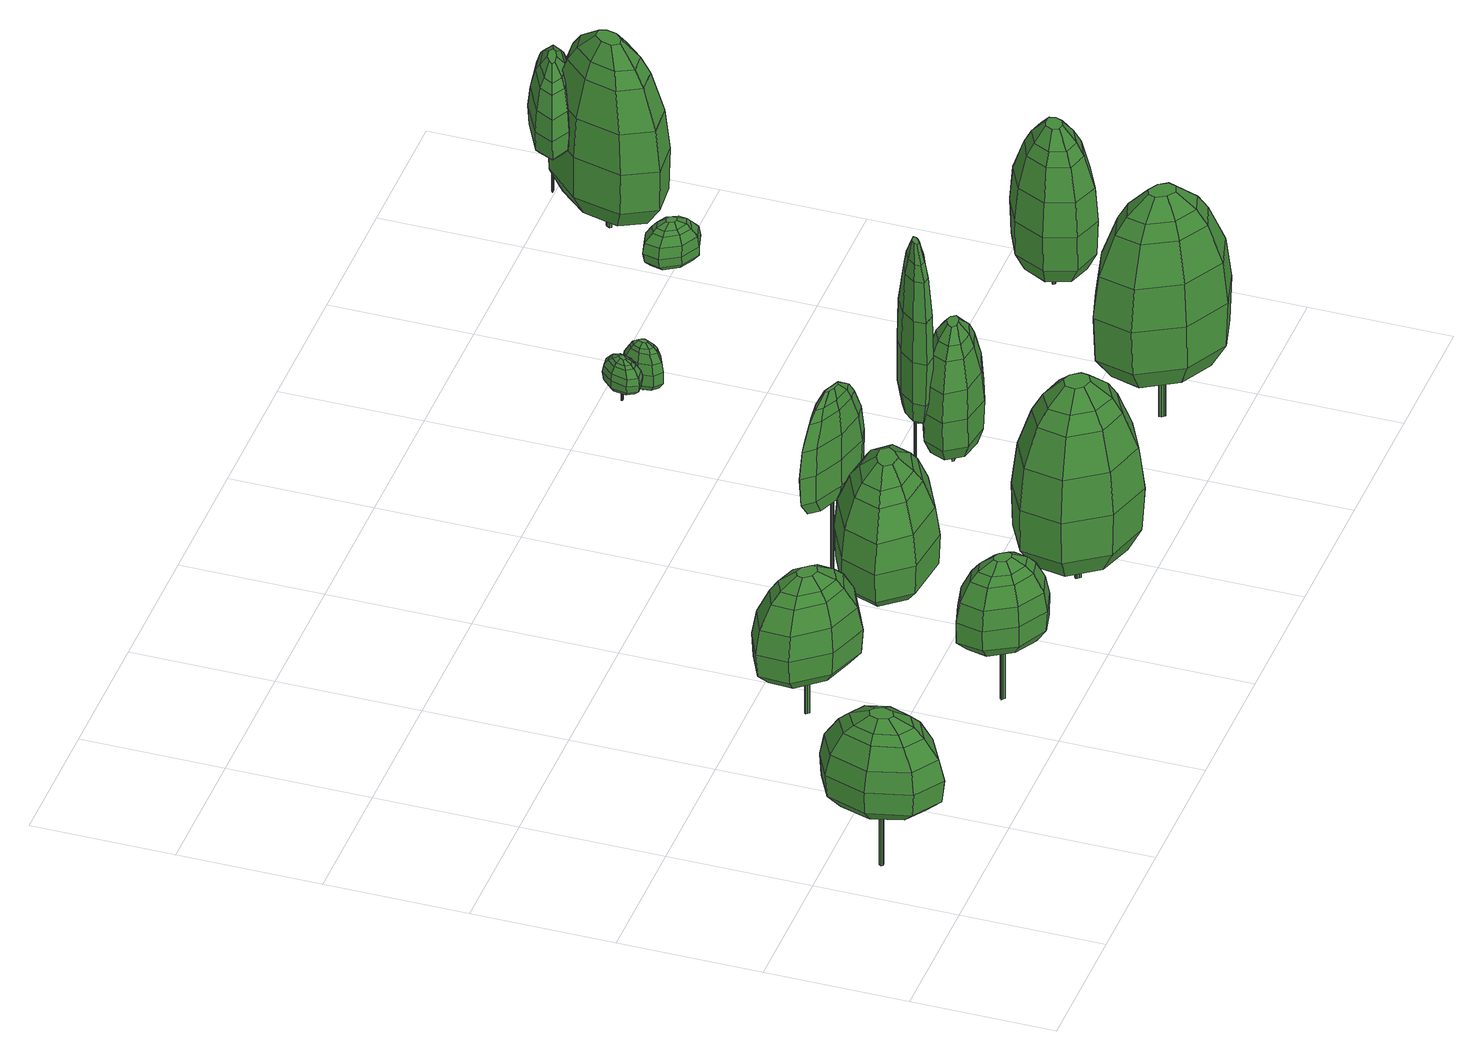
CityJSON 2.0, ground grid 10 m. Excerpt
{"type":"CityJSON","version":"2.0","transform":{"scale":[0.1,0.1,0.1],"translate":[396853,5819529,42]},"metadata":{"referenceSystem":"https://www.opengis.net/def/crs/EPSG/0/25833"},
"CityObjects":{
"tree1":{"type":"SolitaryVegetationObject","attributes":{"h_crown":7.66,"h_trunk":4.45,"X":396856.66,"Y":5819535.53,"Z":42.44,"height":12.11,"crownDiameter":7.37},"geometry":[{"type":"MultiSurface","lod":"2","boundaries":[[[0,1,2,3]],[[1,4,5,2]],[[6,7,8,9]],[[10,11,6,12]],[[13,14,4,1]],[[15,16,17,18]],[[19,18,10,20]],[[16,21,22,17]],[[23,24,16,15]],[[25,13,1,0]],[[14,9,26,4]],[[27,19,20,28]],[[29,30,31,32]],[[8,33,29,34]],[[35,36,37,38]],[[36,39,40,37]],[[38,37,41,42]],[[43,44,39,36]],[[45,46,47,48]],[[11,49,7,6]],[[49,38,42,7]],[[50,51,43,52]],[[7,42,33,8]],[[33,53,30,29]],[[12,6,9,14]],[[4,26,54,5]],[[44,48,27,39]],[[55,45,48,44]],[[42,41,53,33]],[[34,29,32,56]],[[22,35,38,49]],[[57,0,3,58]],[[48,47,19,27]],[[59,50,52,21]],[[60,12,14,13]],[[21,52,35,22]],[[28,20,60,61]],[[40,28,61,62]],[[41,62,63,53]],[[53,63,57,30]],[[30,57,58,31]],[[61,60,13,25]],[[37,40,62,41]],[[46,23,15,47]],[[24,59,21,16]],[[51,55,44,43]],[[63,25,0,57]],[[54,56,32,31,58,3,2,5],[64,65,66,67,68,69,70]],[[52,43,36,35]],[[59,24,23,46,45,55,51,50]],[[62,61,25,63]],[[20,10,12,60]],[[70,71,72,64]],[[69,73,71,70]],[[67,74,75,68]],[[66,76,74,67]],[[71,73,75,74,76,77,72]],[[64,72,77,65]],[[65,77,76,66]],[[68,75,73,69]],[[39,27,28,40]],[[17,22,49,11]],[[9,8,34,26]],[[47,15,18,19]],[[18,17,11,10]],[[26,34,56,54]]]}]},
"tree2":{"type":"SolitaryVegetationObject","attributes":{"h_crown":7.91,"h_trunk":3.34,"X":396870.66,"Y":5819545.35,"Z":42.52,"height":11.25,"crownDiameter":7.05},"geometry":[{"type":"MultiSurface","lod":"2","boundaries":[[[78,79,80,81]],[[82,83,84,85]],[[86,87,88,89]],[[90,91,87,86]],[[92,93,94,95]],[[96,97,98,99]],[[100,101,102,103]],[[99,98,104,105]],[[106,107,96,108]],[[107,109,97,96]],[[81,80,110,83]],[[111,112,113,114]],[[105,104,100,115]],[[116,108,117,118]],[[119,120,79,78]],[[89,88,119,112]],[[121,89,112,111]],[[122,82,85,123]],[[124,125,82,122]],[[126,121,111,127]],[[97,128,126,98]],[[129,130,131,128]],[[132,103,133,93]],[[127,111,114,101]],[[114,113,125,124]],[[103,102,134,133]],[[118,117,135,120]],[[83,110,136,84]],[[91,137,116,87]],[[112,119,78,113]],[[113,78,81,125]],[[133,134,138,139]],[[131,86,89,121]],[[98,126,127,104]],[[125,81,83,82]],[[128,131,121,126]],[[88,118,120,119]],[[117,99,105,135]],[[115,100,103,132]],[[140,132,93,92]],[[134,122,123,138]],[[120,135,141,79]],[[135,105,115,141]],[[123,85,84,136,95,94,139,138],[142,143,144,145,146,147]],[[104,127,101,100]],[[141,115,132,140]],[[137,106,108,116]],[[79,141,140,80]],[[90,130,129,109,107,106,137,91]],[[87,116,118,88]],[[130,90,86,131]],[[110,92,95,136]],[[93,133,139,94]],[[101,114,124,102]],[[80,140,92,110]],[[109,129,128,97]],[[102,124,122,134]],[[108,96,99,117]],[[148,149,150,151,152,153]],[[147,148,153,142]],[[146,149,148,147]],[[145,150,149,146]],[[144,151,150,145]],[[143,152,151,144]],[[142,153,152,143]]]}]},
"tree3":{"type":"SolitaryVegetationObject","attributes":{"h_crown":7.26,"h_trunk":4.03,"X":396876.06,"Y":5819533.85,"Z":42.58,"height":11.29,"crownDiameter":5.76},"geometry":[{"type":"MultiSurface","lod":"2","boundaries":[[[154,155,156,157]],[[155,158,159,156]],[[160,161,162,163]],[[164,165,160,166]],[[167,168,158,155]],[[169,170,171,172]],[[173,172,164,174]],[[170,175,176,171]],[[177,178,170,169]],[[179,167,155,154]],[[168,163,180,158]],[[181,173,174,182]],[[183,184,185,186]],[[162,187,183,188]],[[189,190,191,192]],[[190,193,194,191]],[[192,191,195,196]],[[197,198,193,190]],[[199,200,201,202]],[[165,203,161,160]],[[203,192,196,161]],[[204,205,197,206]],[[161,196,187,162]],[[187,207,184,183]],[[166,160,163,168]],[[158,180,208,159]],[[198,202,181,193]],[[209,199,202,198]],[[196,195,207,187]],[[188,183,186,210]],[[176,189,192,203]],[[211,154,157,212]],[[202,201,173,181]],[[213,204,206,175]],[[214,166,168,167]],[[175,206,189,176]],[[182,174,214,215]],[[194,182,215,216]],[[195,216,217,207]],[[207,217,211,184]],[[184,211,212,185]],[[215,214,167,179]],[[191,194,216,195]],[[200,177,169,201]],[[178,213,175,170]],[[205,209,198,197]],[[217,179,154,211]],[[208,210,186,185,212,157,156,159],[218,219,220,221,222,223,224]],[[206,197,190,189]],[[213,178,177,200,199,209,205,204]],[[216,215,179,217]],[[174,164,166,214]],[[224,225,226,218]],[[223,227,225,224]],[[221,228,229,222]],[[220,230,228,221]],[[225,227,229,228,230,231,226]],[[218,226,231,219]],[[219,231,230,220]],[[222,229,227,223]],[[193,181,182,194]],[[171,176,203,165]],[[163,162,188,180]],[[201,169,172,173]],[[172,171,165,164]],[[180,188,210,208]]]}]},
"tree4":{"type":"SolitaryVegetationObject","attributes":{"h_crown":10.03,"h_trunk":0.87,"X":396884.55,"Y":5819544.64,"Z":42.61,"height":10.9,"crownDiameter":8.44},"geometry":[{"type":"MultiSurface","lod":"2","boundaries":[[[232,233,234,235,236,237,238,239]],[[240,237,236,241]],[[242,238,237,240]],[[243,239,238,242]],[[241,236,235,244]],[[245,234,233,246]],[[247,232,239,243]],[[246,233,232,247]],[[244,235,234,245]],[[248,249,250,251]],[[252,253,254,255]],[[256,252,255,257]],[[251,250,258,259]],[[260,261,252,256]],[[255,254,262,263]],[[257,255,263,264]],[[265,266,267,268]],[[269,265,268,249]],[[264,263,265,269]],[[270,271,272,273]],[[268,267,271,270]],[[249,268,270,250]],[[274,256,257,275]],[[276,248,251,277]],[[275,257,264,278]],[[250,270,273,258]],[[278,264,269,279]],[[280,281,282,283]],[[282,279,248,276]],[[284,260,256,274]],[[283,282,276,285]],[[285,276,277,286]],[[261,287,253,252]],[[277,251,259,288]],[[289,290,291,292]],[[293,285,286,294]],[[295,283,285,293]],[[294,286,296,297]],[[292,291,281,280]],[[287,261,260,284,298,299,300,301]],[[302,280,283,295]],[[286,277,288,296]],[[299,298,290,289]],[[262,303,304,266]],[[281,278,279,282]],[[298,284,274,290]],[[290,274,275,291]],[[254,305,303,262]],[[253,306,305,254]],[[291,275,278,281]],[[287,301,306,253]],[[266,304,307,267]],[[308,292,280,302]],[[309,289,292,308]],[[304,295,293,307]],[[279,269,249,248]],[[307,293,294,310]],[[303,302,295,304]],[[263,262,266,265]],[[271,310,311,272]],[[310,294,297,311]],[[267,307,310,271]],[[305,308,302,303]],[[301,300,309,306]],[[273,272,311,297,296,288,259,258],[243,242,240,241,244,245,246,247]],[[300,299,289,309]],[[306,309,308,305]]]}]},
"tree5":{"type":"SolitaryVegetationObject","attributes":{"h_crown":9.56,"h_trunk":5.38,"X":396885.18,"Y":5819548.58,"Z":42.72,"height":14.94,"crownDiameter":4.31},"geometry":[{"type":"MultiSurface","lod":"2","boundaries":[[[312,313,314,315]],[[313,316,317,314]],[[318,319,320,321]],[[322,323,318,324]],[[325,326,316,313]],[[327,328,329,330]],[[331,330,322,332]],[[328,333,334,329]],[[335,336,328,327]],[[337,325,313,312]],[[326,321,338,316]],[[339,331,332,340]],[[341,342,343,344]],[[320,345,341,346]],[[347,348,349,350]],[[348,351,352,349]],[[350,349,353,354]],[[355,356,351,348]],[[357,358,359,360]],[[323,361,319,318]],[[361,350,354,319]],[[362,363,355,364]],[[319,354,345,320]],[[345,365,342,341]],[[324,318,321,326]],[[316,338,366,317]],[[356,360,339,351]],[[367,357,360,356]],[[354,353,365,345]],[[346,341,344,368]],[[334,347,350,361]],[[369,312,315,370]],[[360,359,331,339]],[[371,362,364,333]],[[372,324,326,325]],[[333,364,347,334]],[[340,332,372,373]],[[352,340,373,374]],[[353,374,375,365]],[[365,375,369,342]],[[342,369,370,343]],[[373,372,325,337]],[[349,352,374,353]],[[358,335,327,359]],[[336,371,333,328]],[[363,367,356,355]],[[375,337,312,369]],[[366,368,344,343,370,315,314,317],[376,377,376,378,379,380,381]],[[364,355,348,347]],[[371,336,335,358,357,367,363,362]],[[374,373,337,375]],[[332,322,324,372]],[[381,382,383,376]],[[380,384,382,381]],[[378,385,386,379]],[[376,383,385,378]],[[382,384,386,385,383,387,383]],[[376,383,387,377]],[[379,386,384,380]],[[351,339,340,352]],[[329,334,361,323]],[[321,320,346,338]],[[359,327,330,331]],[[330,329,323,322]],[[338,346,368,366]]]}]},
"tree6":{"type":"SolitaryVegetationObject","attributes":{"h_crown":14.26,"h_trunk":1.43,"X":396890.18,"Y":5819533.51,"Z":42.64,"height":15.69,"crownDiameter":8.59},"geometry":[{"type":"MultiSurface","lod":"2","boundaries":[[[388,389,390,391,392,393,394,395]],[[396,393,392,397]],[[398,394,393,396]],[[399,395,394,398]],[[397,392,391,400]],[[401,390,389,402]],[[403,388,395,399]],[[402,389,388,403]],[[400,391,390,401]],[[404,405,406,407]],[[408,409,410,411]],[[412,408,411,413]],[[407,406,414,415]],[[416,417,408,412]],[[411,410,418,419]],[[413,411,419,420]],[[421,422,423,424]],[[425,421,424,405]],[[420,419,421,425]],[[426,427,428,429]],[[424,423,427,426]],[[405,424,426,406]],[[430,412,413,431]],[[432,404,407,433]],[[431,413,420,434]],[[406,426,429,414]],[[434,420,425,435]],[[436,437,438,439]],[[438,435,404,432]],[[440,416,412,430]],[[439,438,432,441]],[[441,432,433,442]],[[417,443,409,408]],[[433,407,415,444]],[[445,446,447,448]],[[449,441,442,450]],[[451,439,441,449]],[[450,442,452,453]],[[448,447,437,436]],[[443,417,416,440,454,455,456,457]],[[458,436,439,451]],[[442,433,444,452]],[[455,454,446,445]],[[418,459,460,422]],[[437,434,435,438]],[[454,440,430,446]],[[446,430,431,447]],[[410,461,459,418]],[[409,462,461,410]],[[447,431,434,437]],[[443,457,462,409]],[[422,460,463,423]],[[464,448,436,458]],[[465,445,448,464]],[[460,451,449,463]],[[435,425,405,404]],[[463,449,450,466]],[[459,458,451,460]],[[419,418,422,421]],[[427,466,467,428]],[[466,450,453,467]],[[423,463,466,427]],[[461,464,458,459]],[[457,456,465,462]],[[429,428,467,453,452,444,415,414],[399,398,396,397,400,401,402,403]],[[456,455,445,465]],[[462,465,464,461]]]}]},
"tree7":{"type":"SolitaryVegetationObject","attributes":{"h_crown":14.45,"h_trunk":3.39,"X":396898.34,"Y":5819547.33,"Z":42.72,"height":17.84,"crownDiameter":3.04},"geometry":[{"type":"MultiSurface","lod":"2","boundaries":[[[468,469,470,471]],[[472,473,474,475]],[[476,477,478,479]],[[480,481,482,483]],[[484,485,481,480]],[[486,487,485,484]],[[488,489,490,491]],[[492,493,494,495]],[[478,496,497,498]],[[490,499,500,501]],[[498,497,489,488]],[[502,479,503,504]],[[471,470,505,473]],[[482,506,469,468]],[[477,507,496,478]],[[508,483,509,510]],[[509,468,471,511]],[[504,503,512,506]],[[483,482,468,509]],[[487,513,502,485]],[[473,505,514,474]],[[511,471,473,472]],[[481,504,506,482]],[[515,484,480,516]],[[501,500,517,518]],[[519,508,510,499]],[[518,517,520,521]],[[510,509,511,522]],[[497,523,519,489]],[[524,515,516,523]],[[516,480,483,508]],[[523,516,508,519]],[[525,472,475,526]],[[522,511,472,525]],[[496,524,523,497]],[[527,528,515,524]],[[529,501,518,493]],[[500,522,525,517]],[[499,510,522,500]],[[517,525,526,520]],[[479,478,498,503]],[[503,498,488,512]],[[493,518,521,494]],[[506,512,530,469]],[[528,486,484,515]],[[491,490,501,529]],[[530,491,529,531]],[[489,519,499,490]],[[470,531,492,505]],[[531,529,493,492]],[[469,530,531,470]],[[505,492,495,514]],[[507,527,524,496]],[[512,488,491,530]],[[486,528,527,507,477,476,513,487]],[[485,502,504,481]],[[526,475,474,514,495,494,521,520],[532,533,534,535]],[[513,476,479,502]],[[532,536,537,533]],[[535,538,536,532]],[[534,539,538,535]],[[539,537,536,538]],[[533,537,539,534]]]}]},
"tree8":{"type":"SolitaryVegetationObject","attributes":{"h_crown":10.85,"h_trunk":0.2,"X":396899.57,"Y":5819545.18,"Z":42.7,"height":11.05,"crownDiameter":5.21},"geometry":[{"type":"MultiSurface","lod":"2","boundaries":[[[540,541,542,543,544,545,546]],[[547,545,544,548]],[[549,546,545,547]],[[548,544,543,550]],[[551,542,541,552]],[[553,540,546,549]],[[552,541,540,553]],[[550,543,542,551]],[[554,555,556,557]],[[558,559,560,561]],[[562,558,561,563]],[[557,556,564,565]],[[566,567,558,562]],[[561,560,568,569]],[[563,561,569,570]],[[571,572,573,574]],[[575,571,574,555]],[[570,569,571,575]],[[576,577,578,579]],[[574,573,577,576]],[[555,574,576,556]],[[580,562,563,581]],[[582,554,557,583]],[[581,563,570,584]],[[556,576,579,564]],[[584,570,575,585]],[[586,587,588,589]],[[588,585,554,582]],[[590,566,562,580]],[[589,588,582,591]],[[591,582,583,592]],[[567,593,559,558]],[[583,557,565,594]],[[595,596,597,598]],[[599,591,592,600]],[[601,589,591,599]],[[600,592,602,603]],[[598,597,587,586]],[[593,567,566,590,604,605,606,607]],[[608,586,589,601]],[[592,583,594,602]],[[605,604,596,595]],[[568,609,610,572]],[[587,584,585,588]],[[604,590,580,596]],[[596,580,581,597]],[[560,611,609,568]],[[559,612,611,560]],[[597,581,584,587]],[[593,607,612,559]],[[572,610,613,573]],[[614,598,586,608]],[[615,595,598,614]],[[610,601,599,613]],[[585,575,555,554]],[[613,599,600,616]],[[609,608,601,610]],[[569,568,572,571]],[[577,616,617,578]],[[616,600,603,617]],[[573,613,616,577]],[[611,614,608,609]],[[607,606,615,612]],[[579,578,617,603,602,594,565,564],[549,547,548,550,551,552,553]],[[606,605,595,615]],[[612,615,614,611]]]}]},
"tree9":{"type":"SolitaryVegetationObject","attributes":{"h_crown":2.36,"h_trunk":1.07,"X":396898.18,"Y":5819567.25,"Z":43.28,"height":3.43,"crownDiameter":2.57},"geometry":[{"type":"MultiSurface","lod":"2","boundaries":[[[618,619,620,621]],[[622,623,624,625]],[[626,627,628,629]],[[630,631,627,626]],[[632,633,634,635]],[[636,637,638,639]],[[640,641,642,643]],[[639,638,644,645]],[[646,647,636,648]],[[647,649,637,636]],[[621,620,650,623]],[[651,652,653,654]],[[645,644,640,655]],[[656,648,657,658]],[[659,660,619,618]],[[629,628,659,652]],[[661,629,652,651]],[[662,622,625,663]],[[664,665,622,662]],[[666,661,651,667]],[[637,668,666,638]],[[669,670,671,668]],[[672,643,673,633]],[[667,651,654,641]],[[654,653,665,664]],[[643,642,674,673]],[[658,657,675,660]],[[623,650,676,624]],[[631,677,656,627]],[[652,659,618,653]],[[653,618,621,665]],[[673,674,678,679]],[[671,626,629,661]],[[638,666,667,644]],[[665,621,623,622]],[[668,671,661,666]],[[628,658,660,659]],[[657,639,645,675]],[[655,640,643,672]],[[680,672,633,632]],[[674,662,663,678]],[[660,675,681,619]],[[675,645,655,681]],[[663,625,624,676,635,634,679,678],[682,683,684,685]],[[644,667,641,640]],[[681,655,672,680]],[[677,646,648,656]],[[619,681,680,620]],[[630,670,669,649,647,646,677,631]],[[627,656,658,628]],[[670,630,626,671]],[[650,632,635,676]],[[633,673,679,634]],[[641,654,664,642]],[[620,680,632,650]],[[649,669,668,637]],[[642,664,662,674]],[[648,636,639,657]],[[686,687,688,689]],[[685,686,689,682]],[[684,687,686,685]],[[683,688,687,684]],[[682,689,688,683]]]}]},
"tree10":{"type":"SolitaryVegetationObject","attributes":{"h_crown":14.61,"h_trunk":3.4,"X":396908.39,"Y":5819533.92,"Z":42.78,"height":18.01,"crownDiameter":8.54},"geometry":[{"type":"MultiSurface","lod":"2","boundaries":[[[690,691,692,693]],[[694,695,696,697]],[[698,699,700,701]],[[702,703,704,705]],[[706,707,703,702]],[[708,709,707,706]],[[710,711,712,713]],[[714,715,716,717]],[[700,718,719,720]],[[712,721,722,723]],[[720,719,711,710]],[[724,701,725,726]],[[693,692,727,695]],[[704,728,691,690]],[[699,729,718,700]],[[730,705,731,732]],[[731,690,693,733]],[[726,725,734,728]],[[705,704,690,731]],[[709,735,724,707]],[[695,727,736,696]],[[733,693,695,694]],[[703,726,728,704]],[[737,706,702,738]],[[723,722,739,740]],[[741,730,732,721]],[[740,739,742,743]],[[732,731,733,744]],[[719,745,741,711]],[[746,737,738,745]],[[738,702,705,730]],[[745,738,730,741]],[[747,694,697,748]],[[744,733,694,747]],[[718,746,745,719]],[[749,750,737,746]],[[751,723,740,715]],[[722,744,747,739]],[[721,732,744,722]],[[739,747,748,742]],[[701,700,720,725]],[[725,720,710,734]],[[715,740,743,716]],[[728,734,752,691]],[[750,708,706,737]],[[713,712,723,751]],[[752,713,751,753]],[[711,741,721,712]],[[692,753,714,727]],[[753,751,715,714]],[[691,752,753,692]],[[727,714,717,736]],[[729,749,746,718]],[[734,710,713,752]],[[708,750,749,729,699,698,735,709]],[[707,724,726,703]],[[748,697,696,736,717,716,743,742],[754,755,756,757,758,759,760,761]],[[735,698,701,724]],[[756,762,763,757]],[[755,764,762,756]],[[758,765,766,759]],[[754,767,764,755]],[[760,768,769,761]],[[769,768,766,765,763,762,764,767]],[[761,769,767,754]],[[759,766,768,760]],[[757,763,765,758]]]}]},
"tree11":{"type":"SolitaryVegetationObject","attributes":{"h_crown":3.78,"h_trunk":0.11,"X":396899.68,"Y":5819566.32,"Z":43.28,"height":3.89,"crownDiameter":2.38},"geometry":[{"type":"MultiSurface","lod":"2","boundaries":[[[770,771,772]],[[773,772,771,774]],[[775,770,772,773]],[[774,771,770,775]],[[776,777,778,779]],[[780,781,782,783]],[[784,780,783,785]],[[779,778,786,787]],[[788,789,780,784]],[[783,782,790,791]],[[785,783,791,792]],[[793,794,795,796]],[[797,793,796,777]],[[792,791,793,797]],[[798,799,800,801]],[[796,795,799,798]],[[777,796,798,778]],[[802,784,785,803]],[[804,776,779,805]],[[803,785,792,806]],[[778,798,801,786]],[[806,792,797,807]],[[808,809,810,811]],[[810,807,776,804]],[[812,788,784,802]],[[811,810,804,813]],[[813,804,805,814]],[[789,815,781,780]],[[805,779,787,816]],[[817,818,819,820]],[[821,813,814,822]],[[823,811,813,821]],[[822,814,824,825]],[[820,819,809,808]],[[815,789,788,812,826,827,828,829]],[[830,808,811,823]],[[814,805,816,824]],[[827,826,818,817]],[[790,831,832,794]],[[809,806,807,810]],[[826,812,802,818]],[[818,802,803,819]],[[782,833,831,790]],[[781,834,833,782]],[[819,803,806,809]],[[815,829,834,781]],[[794,832,835,795]],[[836,820,808,830]],[[837,817,820,836]],[[832,823,821,835]],[[807,797,777,776]],[[835,821,822,838]],[[831,830,823,832]],[[791,790,794,793]],[[799,838,839,800]],[[838,822,825,839]],[[795,835,838,799]],[[833,836,830,831]],[[829,828,837,834]],[[801,800,839,825,824,816,787,786],[773,774,775]],[[828,827,817,837]],[[834,837,836,833]]]}]},
"tree12":{"type":"SolitaryVegetationObject","attributes":{"h_crown":11.48,"h_trunk":1.28,"X":396919.66,"Y":5819545.1,"Z":42.92,"height":12.76,"crownDiameter":6.28},"geometry":[{"type":"MultiSurface","lod":"2","boundaries":[[[840,841,842,843,844,845,846]],[[847,844,843,848]],[[849,845,844,847]],[[850,846,845,849]],[[848,843,842,851]],[[852,840,846,850]],[[853,841,840,852]],[[851,842,841,853]],[[854,855,856,857]],[[858,859,860,861]],[[862,858,861,863]],[[857,856,864,865]],[[866,867,858,862]],[[861,860,868,869]],[[863,861,869,870]],[[871,872,873,874]],[[875,871,874,855]],[[870,869,871,875]],[[876,877,878,879]],[[874,873,877,876]],[[855,874,876,856]],[[880,862,863,881]],[[882,854,857,883]],[[881,863,870,884]],[[856,876,879,864]],[[884,870,875,885]],[[886,887,888,889]],[[888,885,854,882]],[[890,866,862,880]],[[889,888,882,891]],[[891,882,883,892]],[[867,893,859,858]],[[883,857,865,894]],[[895,896,897,898]],[[899,891,892,900]],[[901,889,891,899]],[[900,892,902,903]],[[898,897,887,886]],[[893,867,866,890,904,905,906,907]],[[908,886,889,901]],[[892,883,894,902]],[[905,904,896,895]],[[868,909,910,872]],[[887,884,885,888]],[[904,890,880,896]],[[896,880,881,897]],[[860,911,909,868]],[[859,912,911,860]],[[897,881,884,887]],[[893,907,912,859]],[[872,910,913,873]],[[914,898,886,908]],[[915,895,898,914]],[[910,901,899,913]],[[885,875,855,854]],[[913,899,900,916]],[[909,908,901,910]],[[869,868,872,871]],[[877,916,917,878]],[[916,900,903,917]],[[873,913,916,877]],[[911,914,908,909]],[[907,906,915,912]],[[879,878,917,903,902,894,865,864],[850,849,847,848,851,853,852]],[[906,905,895,915]],[[912,915,914,911]]]}]},
"tree13":{"type":"SolitaryVegetationObject","attributes":{"h_crown":3.35,"h_trunk":0.2,"X":396913.16,"Y":5819568.95,"Z":43.31,"height":3.55,"crownDiameter":3.61},"geometry":[{"type":"MultiSurface","lod":"2","boundaries":[[[918,919,920,921]],[[922,921,920,923]],[[923,920,919,924]],[[925,918,921,922]],[[924,919,918,925]],[[926,927,928,929]],[[930,931,932,933]],[[934,930,933,935]],[[929,928,936,937]],[[938,939,930,934]],[[933,932,940,941]],[[935,933,941,942]],[[943,944,945,946]],[[947,943,946,927]],[[942,941,943,947]],[[948,949,950,951]],[[946,945,949,948]],[[927,946,948,928]],[[952,934,935,953]],[[954,926,929,955]],[[953,935,942,956]],[[928,948,951,936]],[[956,942,947,957]],[[958,959,960,961]],[[960,957,926,954]],[[962,938,934,952]],[[961,960,954,963]],[[963,954,955,964]],[[939,965,931,930]],[[955,929,937,966]],[[967,968,969,970]],[[971,963,964,972]],[[973,961,963,971]],[[972,964,974,975]],[[970,969,959,958]],[[965,939,938,962,976,977,978,979]],[[980,958,961,973]],[[964,955,966,974]],[[977,976,968,967]],[[940,981,982,944]],[[959,956,957,960]],[[976,962,952,968]],[[968,952,953,969]],[[932,983,981,940]],[[931,984,983,932]],[[969,953,956,959]],[[965,979,984,931]],[[944,982,985,945]],[[986,970,958,980]],[[987,967,970,986]],[[982,973,971,985]],[[957,947,927,926]],[[985,971,972,988]],[[981,980,973,982]],[[941,940,944,943]],[[949,988,989,950]],[[988,972,975,989]],[[945,985,988,949]],[[983,986,980,981]],[[979,978,987,984]],[[951,950,989,975,974,966,937,936],[922,923,924,925]],[[978,977,967,987]],[[984,987,986,983]]]}]},
"tree14":{"type":"SolitaryVegetationObject","attributes":{"h_crown":13.41,"h_trunk":1.68,"X":396915.47,"Y":5819574.02,"Z":43.63,"height":15.09,"crownDiameter":8.01},"geometry":[{"type":"MultiSurface","lod":"2","boundaries":[[[990,991,992,993,994,995,996,997]],[[998,995,994,999]],[[1000,996,995,998]],[[1001,997,996,1000]],[[999,994,993,1002]],[[1003,992,991,1004]],[[1005,990,997,1001]],[[1004,991,990,1005]],[[1002,993,992,1003]],[[1006,1007,1008,1009]],[[1010,1011,1012,1013]],[[1014,1010,1013,1015]],[[1009,1008,1016,1017]],[[1018,1019,1010,1014]],[[1013,1012,1020,1021]],[[1015,1013,1021,1022]],[[1023,1024,1025,1026]],[[1027,1023,1026,1007]],[[1022,1021,1023,1027]],[[1028,1029,1030,1031]],[[1026,1025,1029,1028]],[[1007,1026,1028,1008]],[[1032,1014,1015,1033]],[[1034,1006,1009,1035]],[[1033,1015,1022,1036]],[[1008,1028,1031,1016]],[[1036,1022,1027,1037]],[[1038,1039,1040,1041]],[[1040,1037,1006,1034]],[[1042,1018,1014,1032]],[[1041,1040,1034,1043]],[[1043,1034,1035,1044]],[[1019,1045,1011,1010]],[[1035,1009,1017,1046]],[[1047,1048,1049,1050]],[[1051,1043,1044,1052]],[[1053,1041,1043,1051]],[[1052,1044,1054,1055]],[[1050,1049,1039,1038]],[[1045,1019,1018,1042,1056,1057,1058,1059]],[[1060,1038,1041,1053]],[[1044,1035,1046,1054]],[[1057,1056,1048,1047]],[[1020,1061,1062,1024]],[[1039,1036,1037,1040]],[[1056,1042,1032,1048]],[[1048,1032,1033,1049]],[[1012,1063,1061,1020]],[[1011,1064,1063,1012]],[[1049,1033,1036,1039]],[[1045,1059,1064,1011]],[[1024,1062,1065,1025]],[[1066,1050,1038,1060]],[[1067,1047,1050,1066]],[[1062,1053,1051,1065]],[[1037,1027,1007,1006]],[[1065,1051,1052,1068]],[[1061,1060,1053,1062]],[[1021,1020,1024,1023]],[[1029,1068,1069,1030]],[[1068,1052,1055,1069]],[[1025,1065,1068,1029]],[[1063,1066,1060,1061]],[[1059,1058,1067,1064]],[[1031,1030,1069,1055,1054,1046,1017,1016],[1001,1000,998,999,1002,1003,1004,1005]],[[1058,1057,1047,1067]],[[1064,1067,1066,1063]]]}]},
"tree15":{"type":"SolitaryVegetationObject","attributes":{"h_crown":6.61,"h_trunk":4.05,"X":396915.8,"Y":5819577.96,"Z":45.3,"height":10.66,"crownDiameter":5.63},"geometry":[{"type":"MultiSurface","lod":"2","boundaries":[[[1070,1071,1072,1073]],[[1071,1074,1075,1072]],[[1076,1077,1078,1079]],[[1080,1081,1076,1082]],[[1083,1084,1074,1071]],[[1085,1086,1087,1088]],[[1089,1088,1080,1090]],[[1086,1091,1092,1087]],[[1093,1094,1086,1085]],[[1095,1083,1071,1070]],[[1084,1079,1096,1074]],[[1097,1089,1090,1098]],[[1099,1100,1101,1102]],[[1078,1103,1099,1104]],[[1105,1106,1107,1108]],[[1106,1109,1110,1107]],[[1108,1107,1111,1112]],[[1113,1114,1109,1106]],[[1115,1116,1117,1118]],[[1081,1119,1077,1076]],[[1119,1108,1112,1077]],[[1120,1121,1113,1122]],[[1077,1112,1103,1078]],[[1103,1123,1100,1099]],[[1082,1076,1079,1084]],[[1074,1096,1124,1075]],[[1114,1118,1097,1109]],[[1125,1115,1118,1114]],[[1112,1111,1123,1103]],[[1104,1099,1102,1126]],[[1092,1105,1108,1119]],[[1127,1070,1073,1128]],[[1118,1117,1089,1097]],[[1129,1120,1122,1091]],[[1130,1082,1084,1083]],[[1091,1122,1105,1092]],[[1098,1090,1130,1131]],[[1110,1098,1131,1132]],[[1111,1132,1133,1123]],[[1123,1133,1127,1100]],[[1100,1127,1128,1101]],[[1131,1130,1083,1095]],[[1107,1110,1132,1111]],[[1116,1093,1085,1117]],[[1094,1129,1091,1086]],[[1121,1125,1114,1113]],[[1133,1095,1070,1127]],[[1124,1126,1102,1101,1128,1073,1072,1075],[1134,1135,1134,1136,1137,1138,1139,1140]],[[1122,1113,1106,1105]],[[1129,1094,1093,1116,1115,1125,1121,1120]],[[1132,1131,1095,1133]],[[1090,1080,1082,1130]],[[1140,1141,1142,1134]],[[1139,1143,1141,1140]],[[1136,1144,1145,1137]],[[1134,1142,1144,1136]],[[1141,1143,1146,1145,1144,1142,1147,1142]],[[1134,1142,1147,1135]],[[1138,1146,1143,1139]],[[1137,1145,1146,1138]],[[1109,1097,1098,1110]],[[1087,1092,1119,1081]],[[1079,1078,1104,1096]],[[1117,1085,1088,1089]],[[1088,1087,1081,1080]],[[1096,1104,1126,1124]]]}]}
},
"vertices":[
[59,64,56],[52,42,56],[41,58,53],[44,65,53],[35,34,56],[36,55,53],[14,36,82],[6,67,82],[7,67,65],[14,37,65],[35,26,98],[16,38,98],[35,22,82],[57,35,65],[35,24,65],[36,43,119],[25,50,119],[21,45,113],[35,36,113],[51,44,113],[55,37,98],[21,66,119],[16,66,113],[36,57,125],[32,59,125],[66,64,65],[20,44,56],[58,64,113],[65,64,98],[21,88,56],[38,97,56],[37,75,53],[32,73,53],[17,96,65],[14,66,56],[23,87,113],[38,95,113],[38,105,98],[18,94,98],[52,85,113],[58,92,98],[38,108,82],[16,97,82],[38,88,119],[49,81,119],[43,65,125],[41,59,125],[47,49,119],[53,65,119],[8,66,98],[32,72,125],[37,74,125],[26,81,119],[38,107,65],[31,58,53],[41,71,125],[29,66,53],[54,87,56],[42,72,53],[30,66,125],[57,34,82],[67,64,82],[60,95,82],[59,94,65],[38,66,53],[37,67,53],[36,67,53],[35,65,53],[36,64,53],[37,64,53],[38,65,53],[38,65,4],[38,66,4],[37,64,4],[35,65,4],[36,64,4],[36,67,4],[37,67,4],
[141,164,70],[142,187,70],[143,186,52],[142,164,52],[165,146,43],[150,164,43],[168,164,39],[173,158,39],[168,151,111],[158,164,111],[152,164,104],[166,147,104],[173,159,118],[169,164,118],[167,188,43],[189,181,43],[180,169,39],[174,171,39],[185,176,111],[195,163,111],[201,163,104],[188,180,104],[212,163,70],[211,140,70],[210,141,52],[211,163,52],[209,163,88],[191,185,88],[174,170,118],[180,168,118],[170,181,111],[184,163,118],[151,181,43],[188,133,88],[162,142,88],[160,140,70],[190,130,70],[193,187,70],[159,176,111],[168,186,104],[153,180,104],[144,164,88],[145,185,88],[185,141,104],[186,139,43],[180,156,39],[189,131,52],[161,141,52],[200,147,104],[208,142,88],[194,151,111],[184,159,118],[179,157,118],[183,146,111],[192,186,52],[203,163,43],[202,146,43],[165,194,88],[169,169,39],[170,168,118],[185,158,39],[185,163,39],[164,196,52],[164,197,70],[176,165,39],[175,164,39],[176,163,39],[177,162,39],[178,163,39],[177,164,39],[177,164,5],[178,163,5],[177,162,5],[176,163,5],[175,164,5],[176,165,5],
[242,61,54],[252,45,54],[237,47,51],[234,52,51],[249,31,54],[236,43,51],[237,20,78],[215,32,78],[215,32,62],[237,21,62],[253,27,93],[236,22,93],[256,25,78],[259,44,62],[255,25,62],[244,36,113],[234,34,113],[235,29,107],[248,32,107],[250,45,107],[257,44,93],[222,40,113],[220,37,107],[236,44,119],[232,43,119],[246,65,62],[235,27,54],[241,60,107],[245,64,93],[209,52,54],[212,66,54],[225,54,51],[224,50,51],[203,53,62],[219,36,54],[211,52,107],[214,65,107],[208,70,93],[204,53,93],[226,68,107],[225,75,93],[206,72,78],[202,53,78],[218,61,113],[227,63,113],[234,52,119],[237,47,119],[246,46,113],[239,57,113],[216,33,93],[225,50,119],[226,53,119],[216,51,113],[206,72,62],[232,42,51],[229,54,119],[227,45,51],[226,70,54],[229,55,51],[227,45,119],[260,44,78],[247,65,78],[224,77,78],[224,76,62],[230,50,51],[230,49,51],[229,49,51],[230,48,51],[231,47,51],[232,48,51],[231,49,51],[231,49,6],[230,50,6],[232,48,6],[230,48,6],[231,47,6],[229,49,6],[230,49,6],
[316,155,6],[314,155,6],[314,156,6],[314,157,6],[315,158,6],[317,158,6],[317,157,6],[317,156,6],[317,158,17],[315,158,17],[317,157,17],[317,156,17],[314,157,17],[314,156,17],[314,155,17],[316,155,17],[286,127,33],[268,148,33],[279,150,22],[293,134,22],[295,166,106],[312,174,106],[311,180,98],[289,169,98],[290,152,106],[282,150,98],[304,154,17],[309,149,17],[305,155,115],[308,160,115],[310,188,78],[280,173,78],[271,148,78],[277,174,56],[309,190,56],[309,189,33],[278,174,33],[267,148,56],[287,170,22],[311,182,22],[314,164,17],[306,161,17],[300,141,106],[295,136,98],[322,123,33],[320,131,22],[288,129,78],[285,126,56],[351,140,78],[321,125,78],[322,122,56],[354,139,56],[309,150,115],[353,139,33],[344,143,22],[314,163,115],[317,149,17],[336,147,106],[319,139,106],[320,133,98],[342,144,98],[363,165,33],[352,163,22],[364,165,56],[325,152,17],[327,158,17],[317,149,115],[323,153,115],[326,158,115],[322,163,115],[360,165,78],[343,184,78],[346,187,56],[336,177,98],[331,172,106],[345,186,33],[349,162,98],[341,161,106],[338,179,22],[322,163,17],
[324,202,71],[340,194,71],[328,195,67],[322,198,67],[346,188,71],[329,193,67],[343,182,103],[319,188,103],[319,188,82],[343,183,82],[352,186,123],[341,184,123],[355,185,103],[346,194,82],[354,185,82],[339,190,149],[333,189,149],[336,187,141],[344,188,141],[339,194,141],[345,194,123],[320,192,149],[320,190,141],[329,194,157],[326,193,157],[324,204,82],[338,186,71],[324,201,141],[324,203,123],[303,197,71],[297,204,71],[314,198,67],[316,196,67],[297,198,82],[320,190,71],[305,197,141],[299,203,141],[292,206,123],[299,198,123],[307,205,141],[302,208,123],[289,207,103],[297,198,103],[305,201,149],[311,203,149],[322,197,157],[327,195,157],[335,195,149],[323,200,149],[319,188,123],[317,196,157],[315,198,157],[309,197,149],[290,206,82],[327,193,67],[317,199,157],[321,194,67],[306,206,71],[317,199,67],[321,194,157],[347,194,103],[324,204,103],[300,209,103],[301,209,82],[321,196,67],[320,196,67],[322,195,67],[323,195,67],[323,196,67],[322,196,67],[322,196,7],[321,196,7],[323,196,7],[322,195,7],[323,195,7],[320,196,7],
[373,46,6],[374,45,6],[373,44,6],[372,43,6],[371,44,6],[370,45,6],[370,46,6],[371,47,6],[370,45,22],[371,44,22],[370,46,22],[371,47,22],[372,43,22],[373,44,22],[374,45,22],[373,46,22],[414,48,46],[409,19,46],[400,25,29],[404,48,29],[377,23,151],[360,29,151],[356,23,139],[379,17,139],[391,31,151],[398,27,139],[381,39,22],[382,46,22],[380,40,163],[374,37,163],[351,16,111],[382,7,111],[407,20,111],[383,3,79],[349,13,79],[350,14,46],[382,5,46],[410,18,79],[380,14,29],[355,22,29],[367,38,22],[374,35,22],[394,47,151],[401,47,139],[394,76,46],[389,69,29],[411,48,111],[415,48,79],[362,83,111],[393,74,111],[395,77,79],[361,87,79],[381,46,163],[361,86,46],[364,76,29],[367,39,163],[377,52,22],[366,67,151],[384,62,151],[387,67,139],[364,74,139],[335,72,46],[344,65,29],[334,72,79],[369,55,22],[363,51,22],[376,52,163],[370,54,163],[364,51,163],[363,44,163],[337,70,111],[332,42,111],[329,42,79],[342,43,139],[350,43,151],[330,42,46],[346,64,139],[352,59,151],[340,43,29],[362,44,22],
[460,198,100],[469,196,100],[468,196,67],[460,198,67],[449,189,50],[458,194,50],[455,187,43],[452,185,43],[457,184,186],[455,182,186],[457,179,173],[461,185,173],[449,189,161],[458,193,161],[459,197,132],[447,190,132],[450,187,173],[457,191,173],[452,185,186],[455,186,186],[459,176,132],[448,170,132],[447,169,100],[460,176,100],[465,186,50],[458,178,50],[455,182,43],[457,184,43],[450,176,173],[449,173,161],[458,178,161],[438,170,100],[438,171,67],[447,169,67],[461,190,173],[464,186,161],[464,192,161],[465,193,50],[468,195,132],[452,180,186],[439,180,132],[447,191,100],[438,180,100],[447,191,67],[468,187,132],[457,186,186],[457,186,43],[445,181,173],[443,181,161],[442,174,50],[449,172,50],[439,171,132],[450,180,43],[452,180,43],[438,180,67],[443,174,161],[445,177,173],[442,181,50],[450,182,43],[450,181,186],[450,183,186],[460,176,67],[469,187,100],[469,187,67],[454,184,43],[453,184,43],[453,183,43],[454,183,43],[454,184,7],[453,184,7],[454,183,7],[453,183,7],
[466,161,7],[465,161,7],[464,162,7],[465,162,7],[466,163,7],[467,162,7],[467,161,7],[467,162,18],[466,163,18],[467,161,18],[465,162,18],[464,162,18],[465,161,18],[466,161,18],[446,145,35],[436,159,35],[443,160,23],[451,149,23],[454,168,109],[465,173,109],[464,176,100],[450,170,100],[450,160,109],[445,160,100],[459,161,18],[461,158,18],[459,161,118],[461,164,118],[464,181,80],[444,173,80],[437,159,80],[442,174,58],[464,183,58],[464,182,35],[443,174,35],[435,159,58],[448,171,23],[464,177,23],[465,167,18],[460,165,18],[455,153,109],[452,150,100],[468,142,35],[467,146,23],[447,146,80],[445,145,58],[487,150,80],[468,143,80],[468,141,58],[489,149,58],[462,158,118],[488,150,35],[483,153,23],[465,166,118],[466,157,18],[478,155,109],[467,151,109],[467,148,100],[482,153,100],[496,165,35],[489,164,23],[497,165,58],[471,159,18],[473,163,18],[466,158,118],[470,159,118],[472,162,118],[470,165,118],[494,165,80],[484,177,80],[486,179,58],[480,173,100],[476,171,109],[486,178,35],[487,164,100],[482,163,109],[481,174,23],[470,166,18],
[451,396,33],[459,397,33],[459,396,27],[451,395,27],[445,386,24],[451,392,24],[452,386,23],[450,384,23],[447,385,45],[451,389,45],[451,392,43],[446,386,43],[450,383,47],[452,385,47],[460,388,24],[458,379,24],[454,381,23],[454,384,23],[456,380,45],[452,376,45],[452,373,43],[458,379,43],[453,369,33],[444,368,33],[445,369,27],[453,370,27],[453,370,38],[460,378,38],[454,384,47],[454,382,47],[458,386,45],[452,380,47],[457,393,24],[441,376,38],[444,387,38],[443,387,33],[440,376,33],[460,378,33],[456,390,45],[460,387,43],[457,392,43],[451,395,38],[459,396,38],[444,378,43],[443,377,24],[449,381,23],[441,376,27],[443,387,27],[447,373,43],[445,369,38],[448,375,45],[450,380,47],[449,381,47],[446,379,45],[460,378,27],[452,373,24],[446,372,24],[462,389,38],[454,386,23],[453,385,47],[450,379,23],[452,379,23],[463,389,27],[463,389,33],[452,383,23],[451,383,23],[451,382,23],[452,382,23],[452,382,13],[451,382,13],[451,383,13],[452,383,13],
[511,56,102],[518,84,102],[519,83,68],[512,55,68],[536,30,51],[522,54,51],[544,51,44],[548,43,44],[552,58,188],[559,54,188],[567,62,175],[550,71,175],[537,32,163],[525,54,163],[515,55,134],[531,26,134],[541,36,175],[532,53,175],[549,44,188],[545,51,188],[577,73,134],[593,43,134],[597,43,102],[579,75,102],[548,81,51],[572,68,51],[560,55,44],[552,59,44],[576,46,175],[583,45,163],[571,67,163],[590,14,102],[589,15,68],[595,43,68],[535,67,175],[549,78,163],[530,73,163],[528,75,51],[521,81,134],[563,48,188],[561,10,134],[529,24,102],[562,7,102],[530,24,68],[547,88,134],[547,56,188],[546,57,44],[558,27,175],[559,20,163],[580,24,51],[586,44,51],[587,17,134],[562,41,44],[564,48,44],[561,8,68],[578,26,163],[572,31,175],[560,18,51],[556,39,44],[561,42,188],[555,40,188],[578,74,68],[546,92,102],[546,91,68],[554,51,44],[552,51,44],[552,49,44],[553,48,44],[554,47,44],[555,48,44],[556,49,44],[555,50,44],[552,49,8],[553,48,8],[552,51,8],[554,47,8],[555,48,8],[554,51,8],[556,49,8],[555,50,8],
[467,373,13],[466,373,13],[467,374,13],[467,374,17],[466,373,17],[467,373,17],[471,362,22],[465,359,22],[465,362,18],[470,365,18],[463,368,49],[462,374,49],[461,374,46],[461,367,46],[466,366,49],[465,363,46],[466,370,17],[468,371,17],[466,370,52],[465,371,52],[459,374,39],[460,365,39],[465,360,39],[459,364,31],[458,375,31],[458,374,22],[459,364,22],[465,359,31],[461,366,18],[460,374,18],[465,374,17],[465,371,17],[469,367,49],[470,365,46],[475,372,22],[473,372,18],[471,363,39],[471,362,31],[474,382,39],[475,372,39],[476,372,31],[475,383,31],[468,371,52],[474,382,22],[473,380,18],[465,373,52],[469,373,17],[471,378,49],[471,373,49],[473,372,46],[472,380,46],[469,387,22],[468,384,18],[469,388,31],[469,375,17],[467,377,17],[469,373,52],[468,375,52],[467,376,52],[466,376,52],[469,387,39],[463,384,39],[462,385,31],[464,381,46],[464,379,49],[462,384,22],[468,383,46],[468,381,49],[463,382,18],[466,376,17],
[667,160,9],[666,160,9],[665,161,9],[666,162,9],[667,162,9],[668,162,9],[668,161,9],[667,162,22],[666,162,22],[668,162,22],[668,161,22],[665,161,22],[667,160,22],[666,160,22],[664,131,41],[643,137,41],[649,143,27],[665,138,27],[650,159,126],[656,171,126],[653,175,117],[645,159,117],[654,148,126],[650,144,117],[661,155,22],[666,154,22],[662,156,137],[660,160,137],[648,179,94],[638,158,94],[645,139,94],[635,158,68],[646,181,68],[647,181,41],[636,158,41],[642,137,68],[643,159,27],[652,176,27],[662,166,22],[659,160,22],[665,145,126],[665,140,117],[686,141,41],[682,146,27],[664,132,94],[664,130,68],[695,164,94],[685,143,94],[687,141,68],[698,164,68],[666,155,137],[697,164,41],[690,163,27],[662,165,137],[671,156,22],[683,163,126],[677,151,126],[680,147,117],[688,163,117],[690,185,41],[684,179,27],[691,185,68],[674,162,22],[672,167,22],[671,157,137],[673,162,137],[672,166,137],[667,167,137],[689,183,94],[669,190,94],[669,192,68],[668,182,117],[668,177,126],[669,191,41],[683,178,117],[679,174,126],[669,184,27],[667,168,22],
[602,400,13],[602,399,13],[601,399,13],[601,400,13],[601,400,17],[601,399,17],[602,399,17],[602,400,17],[619,397,22],[617,386,22],[613,389,18],[615,398,18],[604,390,46],[596,394,46],[595,392,43],[604,387,43],[610,392,46],[612,390,43],[605,396,17],[606,399,17],[605,397,49],[602,396,49],[592,389,37],[605,383,37],[616,386,37],[605,382,29],[591,389,29],[592,389,22],[605,382,22],[617,385,29],[604,386,18],[594,391,18],[599,397,17],[602,395,17],[611,398,46],[614,398,43],[612,410,22],[609,408,18],[618,397,37],[620,397,29],[598,416,37],[611,410,37],[612,410,29],[598,417,29],[605,399,49],[598,417,22],[599,413,18],[600,397,49],[604,402,17],[600,409,46],[607,405,46],[609,407,43],[599,412,43],[587,413,22],[590,410,18],[586,414,29],[601,404,17],[598,403,17],[604,402,49],[601,403,49],[598,402,49],[598,400,49],[587,413,37],[585,402,37],[583,402,29],[589,401,43],[592,401,46],[584,402,22],[591,409,43],[594,407,46],[588,401,18],[597,400,17],
[626,450,16],[625,449,16],[624,448,16],[623,449,16],[624,451,16],[625,452,16],[626,452,16],[626,451,16],[625,452,31],[624,451,31],[626,452,31],[626,451,31],[623,449,31],[624,448,31],[625,449,31],[626,450,31],[627,410,54],[602,408,54],[607,418,38],[627,420,38],[606,440,155],[611,458,155],[606,460,144],[600,437,144],[612,428,155],[609,421,144],[619,440,31],[625,441,31],[620,441,167],[617,446,167],[600,464,116],[592,432,116],[603,411,116],[589,430,86],[598,465,86],[598,465,54],[590,431,54],[601,407,86],[598,435,38],[605,461,38],[618,454,31],[616,446,31],[626,429,155],[626,422,144],[651,436,54],[645,439,38],[627,413,116],[627,409,86],[658,469,116],[650,437,116],[652,435,86],[661,470,86],[625,442,167],[660,470,54],[651,465,38],[619,453,167],[631,447,31],[643,461,155],[639,443,155],[643,440,144],[649,464,144],[648,492,54],[642,482,38],[648,493,86],[633,455,31],[630,460,31],[630,447,167],[632,454,167],[630,459,167],[624,459,167],[646,490,116],[622,488,116],[622,491,86],[623,478,144],[623,471,155],[622,490,54],[641,480,144],[637,473,155],[623,481,38],[624,460,31],
[632,479,79],[610,475,79],[623,485,76],[629,486,76],[600,480,79],[619,487,76],[597,491,101],[623,505,101],[623,504,86],[598,491,86],[593,478,116],[600,491,116],[590,477,101],[605,471,86],[591,477,86],[608,483,134],[612,490,134],[607,491,129],[602,481,129],[612,476,129],[606,472,116],[625,497,134],[625,500,129],[620,487,140],[622,490,140],[633,475,86],[605,491,79],[631,479,129],[633,476,116],[646,504,79],[656,499,79],[637,493,76],[633,494,76],[651,509,86],[624,501,79],[644,503,129],[654,498,129],[663,501,116],[650,508,116],[649,489,129],[656,488,116],[666,502,101],[652,509,101],[648,496,134],[644,489,134],[629,487,140],[623,486,140],[616,479,134],[631,482,134],[623,503,116],[633,494,140],[636,492,140],[640,500,134],[665,502,86],[621,490,76],[634,489,140],[627,493,76],[651,488,79],[635,489,76],[627,493,140],[604,470,101],[633,475,101],[659,488,101],[658,488,86],[629,490,76],[630,490,76],[628,490,76],[627,490,76],[626,489,76],[627,489,76],[628,489,76],[628,489,33],[629,490,33],[627,489,33],[628,490,33],[627,490,33],[626,489,33],[630,490,33]
]}
